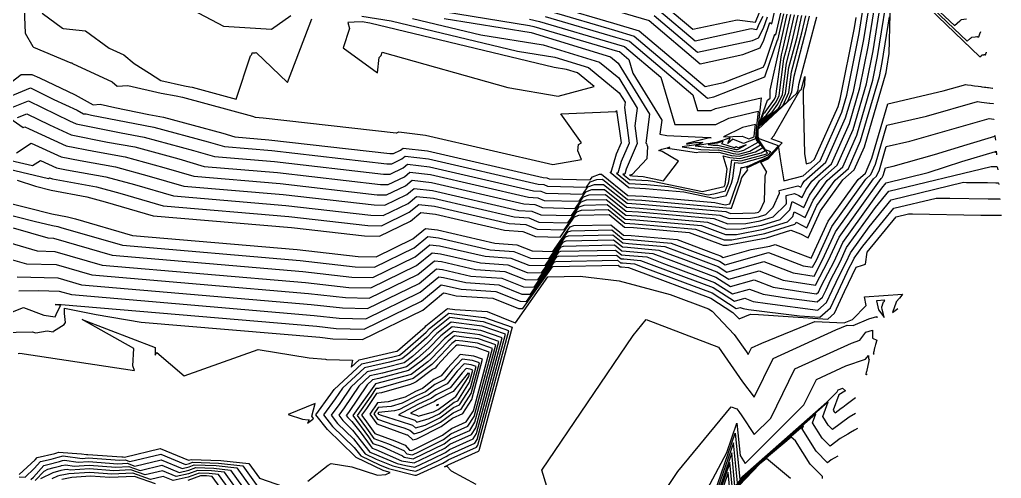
# Model space of a CAD drawing. Header units: millimetres. Extents: x 1157528 to 1158127, y 1280646 to 1281429.
# Drawn here: x 1157953 to 1158103.6, y 1280747.4 to 1280817.7 of the extents above; entities that cross this region are included whole.
import ezdxf

# ---------------------------------------------------------------- set-up
doc = ezdxf.new("R2010")
doc.units = ezdxf.units.MM
doc.layers.add('OCTUBRE', color=31, linetype='Continuous')

msp = doc.modelspace()

# ---------------------------------------------------------------- linework, layer by layer
at = {"layer": 'OCTUBRE', "flags": 128}
for points, elevation in [([(1157951.71, 1280796.12), (1157955.03, 1280795.34), (1157956.23, 1280796.15), (1157958.68, 1280795.03), (1157960.21, 1280794.72), (1157966.28, 1280793.62), (1157970.66, 1280792.43), (1157976.64, 1280790.69), (1157993.88, 1280789.22), (1158006.93, 1280787.73), (1158008.79, 1280787.68), (1158012.61, 1280789.55), (1158013.92, 1280790.63), (1158016.52, 1280790.33), (1158028.89, 1280787.48), (1158031.14, 1280787.33), (1158032.7, 1280786.7), (1158037.12, 1280786.58), (1158038.84, 1280789.02), (1158039.61, 1280789.3), (1158043.16, 1280789.37), (1158045.94, 1280787.13), (1158047.56, 1280787.04), (1158057.62, 1280786.15), (1158061.3, 1280784.78), (1158062.98, 1280784.8), (1158067.12, 1280785.58), (1158070.82, 1280786.74), (1158071.62, 1280787.54), (1158071.83, 1280788.26), (1158072.35, 1280788.01), (1158073.53, 1280787.37), (1158074.75, 1280790.03), (1158076.92, 1280793.07), (1158079.29, 1280795.15), (1158081.45, 1280800.01), (1158083.92, 1280808.45), (1158084.64, 1280812.06), (1158086.51, 1280823.79)], 463.5), ([(1157952.58, 1280797.3), (1157954.84, 1280798.81), (1157959.44, 1280796.7), (1157962.31, 1280796.14), (1157967.75, 1280795.15), (1157972.92, 1280793.74), (1157978.21, 1280792.21), (1157993.45, 1280790.91), (1158007.41, 1280789.31), (1158009.06, 1280789.26), (1158012.42, 1280790.91), (1158013.57, 1280791.86), (1158016.37, 1280791.54), (1158029.63, 1280788.48), (1158031.6, 1280788.35), (1158032.97, 1280787.8), (1158037.69, 1280787.68), (1158039.18, 1280789.78), (1158040.01, 1280790.09), (1158043.02, 1280790.15), (1158046.01, 1280787.74), (1158047.75, 1280787.64), (1158058.56, 1280786.68), (1158061.48, 1280785.59), (1158063.7, 1280785.63), (1158066.87, 1280786.22), (1158069.71, 1280787.11), (1158071.15, 1280788.55), (1158071.53, 1280789.83), (1158072.45, 1280789.38), (1158073.3, 1280788.92), (1158074.18, 1280790.84), (1158075.74, 1280793.02), (1158078.43, 1280795.39), (1158080.88, 1280800.89), (1158082.92, 1280807.87), (1158083.93, 1280812.94), (1158085.69, 1280823.96)], 463), ([(1157952.69, 1280793.13), (1157955.47, 1280792.17), (1157957.88, 1280791.56), (1157963.34, 1280790.57), (1157966.14, 1280789.8), (1157973.51, 1280787.67), (1157994.75, 1280785.86), (1158005.96, 1280784.57), (1158008.26, 1280784.51), (1158012.98, 1280786.83), (1158014.6, 1280788.16), (1158016.83, 1280787.9), (1158027.41, 1280785.46), (1158030.22, 1280785.27), (1158032.18, 1280784.49), (1158035.97, 1280784.39), (1158038.16, 1280787.48), (1158038.82, 1280787.73), (1158043.44, 1280787.83), (1158045.81, 1280785.92), (1158047.19, 1280785.84), (1158055.75, 1280785.08), (1158060.92, 1280783.15), (1158061.54, 1280783.16), (1158067.61, 1280784.3), (1158071.33, 1280785.46), (1158072.79, 1280784.91), (1158073.99, 1280784.26), (1158075.89, 1280788.42), (1158079.28, 1280793.15), (1158081.02, 1280794.68), (1158082.6, 1280798.24), (1158085.93, 1280809.61), (1158086.06, 1280810.29), (1158086.42, 1280812.51), (1158086.72, 1280824.64)], 464.5), ([(1157946.37, 1280806.21), (1157953.58, 1280801.2), (1157953.85, 1280801.31), (1157954.52, 1280800.98), (1157960.2, 1280798.38), (1157964.42, 1280797.55), (1157969.22, 1280796.68), (1157975.18, 1280795.05), (1157979.78, 1280793.72), (1157993.02, 1280792.59), (1158007.9, 1280790.88), (1158009.32, 1280790.85), (1158012.23, 1280792.27), (1158013.23, 1280793.1), (1158016.21, 1280792.75), (1158030.37, 1280789.49), (1158032.06, 1280789.38), (1158033.23, 1280788.91), (1158038.26, 1280788.78), (1158039.52, 1280790.55), (1158040.4, 1280790.87), (1158042.88, 1280790.92), (1158046.07, 1280788.35), (1158047.94, 1280788.24), (1158059.49, 1280787.22), (1158061.67, 1280786.4), (1158064.42, 1280786.45), (1158066.63, 1280786.86), (1158068.6, 1280787.48), (1158070.59, 1280789.46), (1158070.65, 1280789.59), (1158070.59, 1280790.74), (1158071.91, 1280791.06), (1158072.55, 1280790.75), (1158073.07, 1280790.47), (1158073.61, 1280791.65), (1158074.56, 1280792.98), (1158077.56, 1280795.63), (1158080.3, 1280801.78), (1158081.91, 1280807.29), (1158083.22, 1280813.82), (1158084.6, 1280822.48)], 462.5), ([(1157973.92, 1280822.25), (1157984.32, 1280816.73), (1157991.7, 1280816.27), (1157994.63, 1280818.35)], 458.5), ([(1157952.72, 1280802.72), (1157954.14, 1280803.29), (1157957.61, 1280801.59), (1157960.96, 1280800.06), (1157966.52, 1280798.96), (1157970.69, 1280798.2), (1157977.44, 1280796.36), (1157981.34, 1280795.23), (1157992.58, 1280794.27), (1158008.39, 1280792.46), (1158009.59, 1280792.43), (1158012.05, 1280793.64), (1158012.89, 1280794.33), (1158016.06, 1280793.96), (1158031.11, 1280790.5), (1158032.52, 1280790.4), (1158033.49, 1280790.01), (1158038.84, 1280789.87), (1158039.86, 1280791.31), (1158040.79, 1280791.66), (1158042.74, 1280791.7), (1158046.14, 1280788.96), (1158048.12, 1280788.84), (1158060.42, 1280787.75), (1158061.86, 1280787.22), (1158065.14, 1280787.27), (1158066.38, 1280787.5), (1158067.5, 1280787.85), (1158068.61, 1280788.96), (1158069.57, 1280791.1), (1158069.55, 1280791.54), (1158072.42, 1280792.24), (1158072.65, 1280792.13), (1158072.84, 1280792.03), (1158073.04, 1280792.45), (1158073.39, 1280792.94), (1158076.7, 1280795.86), (1158079.73, 1280802.66), (1158080.91, 1280806.71), (1158082.51, 1280814.7), (1158083.52, 1280821)], 462), ([(1158091.95, 1280821.08), (1158096.4, 1280816.83), (1158097.24, 1280817.52), (1158097.28, 1280817.56), (1158097.44, 1280817.69), (1158097.47, 1280817.72), (1158098.24, 1280817.86)], 463.5), ([(1158092.19, 1280820.32), (1158098.35, 1280814.42), (1158098.9, 1280814.88), (1158098.93, 1280814.9), (1158099.04, 1280814.99), (1158099.06, 1280815.01), (1158099.57, 1280815.11), (1158099.61, 1280815.11), (1158099.87, 1280815.13), (1158099.88, 1280815.13), (1158099.91, 1280815.12), (1158099.96, 1280815.1), (1158100.16, 1280815.08), (1158100.35, 1280815.69), (1158100.39, 1280815.71), (1158100.41, 1280815.72), (1158100.43, 1280815.77), (1158100.48, 1280815.89)], 464), ([(1157951.86, 1280804.24), (1157954.43, 1280805.27), (1157960.7, 1280802.2), (1157961.71, 1280801.74), (1157968.63, 1280800.37), (1157972.16, 1280799.73), (1157979.7, 1280797.67), (1157982.91, 1280796.74), (1157992.15, 1280795.96), (1158008.87, 1280794.04), (1158009.85, 1280794.01), (1158011.86, 1280795), (1158012.55, 1280795.56), (1158015.91, 1280795.18), (1158031.85, 1280791.5), (1158032.97, 1280791.43), (1158033.75, 1280791.11), (1158039.41, 1280790.97), (1158040.2, 1280792.08), (1158041.19, 1280792.44), (1158042.59, 1280792.47), (1158046.21, 1280789.57), (1158048.31, 1280789.45), (1158061.36, 1280788.29), (1158062.05, 1280788.03), (1158065.86, 1280788.09), (1158066.14, 1280788.14), (1158066.39, 1280788.22), (1158066.64, 1280788.47), (1158067.28, 1280789.91), (1158067.39, 1280793.52), (1158067.4, 1280793.79), (1158067.6, 1280794.32), (1158067.63, 1280794.35), (1158066.73, 1280795.85), (1158067.83, 1280796.37), (1158069.44, 1280798.12), (1158069.75, 1280796.09), (1158070.25, 1280793.03), (1158073.21, 1280793.78), (1158075.83, 1280796.1), (1158079.15, 1280803.55), (1158079.91, 1280806.13), (1158081.8, 1280815.59), (1158082.43, 1280819.52)], 461.5), ([(1157953.72, 1280819.38), (1157953.92, 1280815.63), (1157955.08, 1280813.59), (1157955.19, 1280813.51), (1157960.89, 1280811.1), (1157961.03, 1280811.09), (1157961.16, 1280810.99), (1157967.26, 1280808.17), (1157968, 1280807.53), (1157969.64, 1280807.63), (1157974.76, 1280806.47), (1157977.05, 1280806.02), (1157978.04, 1280805.84), (1157988.75, 1280802.92), (1157989.18, 1280802.79), (1157990.42, 1280802.69), (1158010.82, 1280800.35), (1158010.91, 1280800.35), (1158011.11, 1280800.45), (1158011.18, 1280800.5), (1158015.29, 1280800.03), (1158034.81, 1280795.53), (1158034.81, 1280795.53), (1158034.81, 1280795.53), (1158034.83, 1280795.53), (1158039.23, 1280796.28), (1158038.68, 1280797.6), (1158038.77, 1280798.59), (1158039.21, 1280798.84), (1158036.06, 1280803.28), (1158044.54, 1280803.64), (1158044.61, 1280803.81), (1158045.3, 1280798.86), (1158044.54, 1280797.12), (1158043.7, 1280794.31), (1158043.59, 1280794.32), (1158046.47, 1280792), (1158049.05, 1280791.85), (1158054.92, 1280791.33), (1158059.52, 1280790.35), (1158061.25, 1280790.71), (1158061.47, 1280790.76), (1158061.48, 1280790.79), (1158062.21, 1280792.68), (1158062.41, 1280793.4), (1158062.73, 1280795.83), (1158063.75, 1280795.74), (1158067.03, 1280796.63), (1158067.83, 1280797.01), (1158068.26, 1280797.48), (1158067.46, 1280797.77), (1158066.23, 1280799.6), (1158066.23, 1280800.48), (1158066.31, 1280801.07), (1158066.49, 1280801.43), (1158068.14, 1280802.71), (1158070.85, 1280805.24), (1158071.49, 1280806.66), (1158071.81, 1280809.08), (1158073.72, 1280816.32), (1158074.17, 1280818.25)], 459.5), ([(1158018.03, 1280818.99), (1158031.22, 1280816.83), (1158031.93, 1280816.69), (1158044.75, 1280812.91), (1158045.06, 1280812.82), (1158046.47, 1280811.63), (1158047.1, 1280809.53), (1158051.52, 1280802.3), (1158051.24, 1280800.18), (1158052.3, 1280799.94), (1158058.84, 1280799.63), (1158059.13, 1280799.62), (1158058.87, 1280799.59), (1158055.36, 1280798.71), (1158055.34, 1280798.64), (1158056.62, 1280798.91), (1158057.84, 1280798.88), (1158057.17, 1280798.6), (1158054.64, 1280798.21), (1158057.5, 1280797.82), (1158060.17, 1280797.71), (1158060.23, 1280797.75), (1158061.53, 1280797.45), (1158062.48, 1280797.19), (1158063.3, 1280797.11), (1158065.01, 1280797.58), (1158066.66, 1280798.53), (1158066.1, 1280799.36), (1158066.1, 1280799.63), (1158066.34, 1280801.39), (1158066.87, 1280802.48), (1158067.56, 1280803.02), (1158069.09, 1280805.13), (1158069.53, 1280806.11), (1158070.27, 1280811.7), (1158070.82, 1280813.76), (1158071.9, 1280818.45)], 457.5), ([(1158034.52, 1280818.98), (1158044.28, 1280816.11), (1158047.32, 1280815.2), (1158058.56, 1280805.71), (1158059.49, 1280805.91), (1158067.33, 1280808.94), (1158067.41, 1280809.09), (1158069.27, 1280814.62), (1158069.34, 1280814.58), (1158070.27, 1280818.63)], 456), ([(1158035.39, 1280819.75), (1158044.13, 1280817.17), (1158048.08, 1280816), (1158058.18, 1280807.46), (1158060.98, 1280808.07), (1158067.09, 1280810.43), (1158067.34, 1280810.92), (1158068.88, 1280815.5), (1158069.03, 1280815.41), (1158069.79, 1280818.71)], 455.5), ([(1158043.82, 1280819.3), (1158049.59, 1280817.59), (1158057.42, 1280810.97), (1158063.97, 1280812.39), (1158066.61, 1280813.41), (1158067.2, 1280814.58), (1158068.1, 1280817.27), (1158068.41, 1280817.08), (1158068.83, 1280818.88)], 454.5), ([(1158051.1, 1280819.17), (1158056.65, 1280814.48), (1158065.22, 1280816.34), (1158066.13, 1280816.23), (1158066.51, 1280817.16), (1158067.06, 1280818.23)], 453.5), ([(1158051.85, 1280819.97), (1158056.27, 1280816.24), (1158063.08, 1280817.71), (1158065.92, 1280817.36), (1158066.93, 1280819.85)], 453), ([(1158092.57, 1280819.41), (1158100.3, 1280812.02), (1158100.57, 1280812.24), (1158100.58, 1280812.25), (1158100.64, 1280812.3), (1158100.65, 1280812.31), (1158100.9, 1280812.35), (1158100.92, 1280812.36), (1158101.04, 1280812.36), (1158101.05, 1280812.36), (1158101.07, 1280812.36), (1158101.09, 1280812.35), (1158101.19, 1280812.34), (1158101.28, 1280812.64), (1158101.3, 1280812.65), (1158101.31, 1280812.65), (1158101.32, 1280812.68), (1158101.34, 1280812.74)], 464.5), ([(1157951.01, 1280805.76), (1157954.72, 1280807.25), (1157958.31, 1280805.5), (1157961.87, 1280803.82), (1157962.86, 1280803.26), (1157963.25, 1280803.29), (1157964.06, 1280803.1), (1157970.73, 1280801.78), (1157973.63, 1280801.26), (1157981.96, 1280798.98), (1157984.48, 1280798.26), (1157991.72, 1280797.64), (1158009.36, 1280795.62), (1158010.12, 1280795.6), (1158011.67, 1280796.36), (1158012.2, 1280796.8), (1158015.75, 1280796.39), (1158032.59, 1280792.51), (1158033.43, 1280792.45), (1158034.02, 1280792.22), (1158039.99, 1280792.06), (1158040.54, 1280792.85), (1158041.58, 1280793.23), (1158042.45, 1280793.25), (1158046.27, 1280790.17), (1158048.49, 1280790.05), (1158062.03, 1280788.84), (1158062.15, 1280788.82), (1158062.2, 1280788.83), (1158063.66, 1280792.97), (1158063.68, 1280793.03), (1158063.82, 1280793.53), (1158064.71, 1280794.7), (1158064.55, 1280794.98), (1158067.83, 1280796.53), (1158069.98, 1280798.86), (1158068.3, 1280799.47), (1158068.7, 1280799.9), (1158072.7, 1280806.84), (1158072.94, 1280807.06), (1158072.95, 1280807.08), (1158072.96, 1280807.11), (1158073.46, 1280809), (1158073.43, 1280807.68), (1158073.24, 1280806.98), (1158073.19, 1280805.75), (1158073.44, 1280797.22), (1158073.7, 1280795.64), (1158074.37, 1280795.81), (1158074.97, 1280796.34), (1158078.58, 1280804.43), (1158078.9, 1280805.55), (1158081.09, 1280816.47), (1158081.34, 1280818.04)], 461), ([(1157951.08, 1280807.65), (1157953.27, 1280809.29), (1157954.91, 1280809.29), (1157956.07, 1280808.79), (1157961.56, 1280806.21), (1157964.3, 1280804.67), (1157965.38, 1280804.74), (1157967.63, 1280804.23), (1157972.84, 1280803.2), (1157975.1, 1280802.78), (1157984.22, 1280800.3), (1157986.04, 1280799.77), (1157991.29, 1280799.32), (1158009.84, 1280797.2), (1158010.38, 1280797.18), (1158011.48, 1280797.72), (1158011.86, 1280798.03), (1158015.6, 1280797.6), (1158033.33, 1280793.52), (1158033.89, 1280793.48), (1158034.28, 1280793.32), (1158040.56, 1280793.16), (1158040.88, 1280793.61), (1158041.98, 1280794.02), (1158042.31, 1280794.02), (1158046.34, 1280790.78), (1158048.68, 1280790.65), (1158059.66, 1280789.67), (1158061.27, 1280789.33), (1158061.95, 1280789.47), (1158062.9, 1280792.16), (1158063.19, 1280792.91), (1158063.6, 1280794.39), (1158063.69, 1280795.08), (1158063.97, 1280795.05), (1158064.89, 1280795.3), (1158067.83, 1280796.69), (1158069.41, 1280798.4), (1158066.46, 1280799.47), (1158066.29, 1280799.72), (1158066.3, 1280800.89), (1158066.3, 1280800.9), (1158066.32, 1280800.93), (1158072.25, 1280806.45), (1158072.46, 1280806.94), (1158072.57, 1280807.77), (1158075.17, 1280817.6), (1158075.3, 1280818.16)], 460.5), ([(1157951.26, 1280794.84), (1157957.48, 1280793.39), (1157957.63, 1280793.48), (1157957.92, 1280793.35), (1157958.1, 1280793.31), (1157964.81, 1280792.09), (1157968.4, 1280791.11), (1157975.08, 1280789.18), (1157994.32, 1280787.54), (1158006.44, 1280786.15), (1158008.53, 1280786.1), (1158012.8, 1280788.19), (1158014.26, 1280789.39), (1158016.68, 1280789.12), (1158028.15, 1280786.47), (1158030.68, 1280786.3), (1158032.44, 1280785.59), (1158036.54, 1280785.49), (1158038.5, 1280788.25), (1158039.22, 1280788.51), (1158043.3, 1280788.6), (1158045.88, 1280786.53), (1158047.38, 1280786.44), (1158056.69, 1280785.61), (1158061.11, 1280783.96), (1158062.26, 1280783.98), (1158067.36, 1280784.94), (1158071.92, 1280786.36), (1158072.1, 1280786.53), (1158072.14, 1280786.69), (1158072.25, 1280786.63), (1158073.76, 1280785.81), (1158075.32, 1280789.23), (1158078.1, 1280793.11), (1158080.15, 1280794.92), (1158082.03, 1280799.12), (1158084.92, 1280809.03), (1158085.35, 1280811.17), (1158086.46, 1280818.15)], 464), ([(1157956.5, 1280818.73), (1157959.6, 1280816.41), (1157959.7, 1280816.34), (1157963.16, 1280816.03), (1157966.8, 1280813.36), (1157969.03, 1280812.32), (1157970.6, 1280810.99), (1157972.97, 1280809.54), (1157974.71, 1280808.41), (1157978.32, 1280807.6), (1157979.15, 1280807.43), (1157979.51, 1280807.37), (1157986.24, 1280805.53), (1157988.46, 1280812.16), (1157988.65, 1280812.4), (1157988.71, 1280812.65), (1157988.74, 1280812.63), (1157989.16, 1280812.61), (1157989.31, 1280812.71), (1157994.15, 1280808.1), (1157997.88, 1280817.86)], 459), ([(1158005.51, 1280818.25), (1158010.02, 1280817.55), (1158029.41, 1280812.89), (1158035.11, 1280811.96), (1158040.29, 1280810.38), (1158045.02, 1280806.52), (1158045.9, 1280805.09), (1158045.79, 1280804.25), (1158046.54, 1280798.81), (1158045.31, 1280795.96), (1158044.77, 1280794.17), (1158044.58, 1280794.18), (1158046.53, 1280792.61), (1158049.24, 1280792.45), (1158052.55, 1280792.16), (1158058.64, 1280790.85), (1158059.53, 1280791.04), (1158061.28, 1280791.46), (1158061.38, 1280791.68), (1158061.72, 1280792.56), (1158061.81, 1280792.9), (1158062.25, 1280796.21), (1158063.63, 1280796.08), (1158067.62, 1280797.17), (1158067.74, 1280797.24), (1158066.2, 1280799.54), (1158066.2, 1280800.26), (1158066.32, 1280801.15), (1158066.58, 1280801.69), (1158069.06, 1280803.61), (1158070.15, 1280804.63), (1158071, 1280806.53), (1158071.42, 1280809.73), (1158073, 1280815.68), (1158073.6, 1280818.3)], 459), ([(1158013.3, 1280817.92), (1158023.78, 1280815.4), (1158033.32, 1280813.85), (1158041.98, 1280811.19), (1158044.94, 1280808.79), (1158047.77, 1280804.16), (1158047.41, 1280801.43), (1158047.78, 1280798.76), (1158046.08, 1280794.81), (1158045.84, 1280794.02), (1158045.58, 1280794.04), (1158046.6, 1280793.21), (1158049.42, 1280793.05), (1158050.18, 1280792.98), (1158057.77, 1280791.36), (1158057.8, 1280791.37), (1158061.09, 1280792.15), (1158061.23, 1280792.45), (1158061.54, 1280794.82), (1158060.92, 1280796.86), (1158061.98, 1280796.57), (1158063.52, 1280796.42), (1158066.75, 1280797.3), (1158067.38, 1280797.67), (1158066.17, 1280799.48), (1158066.17, 1280800.05), (1158066.33, 1280801.23), (1158066.68, 1280801.96), (1158069.38, 1280804.05), (1158069.6, 1280804.35), (1158070.51, 1280806.39), (1158071.04, 1280810.39), (1158072.27, 1280815.04), (1158073.03, 1280818.35)], 458.5), ([(1158018.14, 1280817.91), (1158031.52, 1280815.73), (1158043.68, 1280812.01), (1158044.86, 1280811.05), (1158049.65, 1280803.23), (1158049.06, 1280798.77), (1158049.17, 1280798.74), (1158049.26, 1280798.51), (1158049.36, 1280798.28), (1158049.22, 1280796.38), (1158047, 1280793.96), (1158046.67, 1280793.89), (1158046.57, 1280793.9), (1158046.66, 1280793.82), (1158047.03, 1280793.8), (1158048.66, 1280793.68), (1158051.81, 1280793.02), (1158054.07, 1280796.01), (1158051.58, 1280797.49), (1158051.1, 1280797.64), (1158051.53, 1280797.88), (1158052.77, 1280798.17), (1158052.44, 1280798.09), (1158052.43, 1280798.04), (1158053.85, 1280797.84), (1158056.87, 1280797.34), (1158057.3, 1280797.45), (1158060.19, 1280797.34), (1158060.27, 1280797.39), (1158060.86, 1280797.25), (1158062.23, 1280796.88), (1158063.41, 1280796.77), (1158065.88, 1280797.44), (1158067.02, 1280798.1), (1158066.14, 1280799.42), (1158066.14, 1280799.84), (1158066.33, 1280801.31), (1158066.78, 1280802.22), (1158068.47, 1280803.53), (1158069.35, 1280804.74), (1158070.02, 1280806.25), (1158070.66, 1280811.04), (1158071.55, 1280814.4), (1158072.46, 1280818.4)], 458), ([(1158031.23, 1280817.78), (1158032.8, 1280817.45), (1158044.6, 1280813.98), (1158045.82, 1280813.61), (1158051.37, 1280808.92), (1158053.54, 1280801.66), (1158059.84, 1280801.64), (1158061.84, 1280802.64), (1158066.33, 1280803.68), (1158066.01, 1280800.93), (1158065.9, 1280799.47), (1158064.07, 1280798.76), (1158062.44, 1280799.4), (1158061.68, 1280798.73), (1158061.65, 1280798.73), (1158061.76, 1280799.01), (1158062.01, 1280799.59), (1158059.91, 1280798.9), (1158056.63, 1280798.4), (1158058.45, 1280798.15), (1158060.15, 1280798.08), (1158060.19, 1280798.11), (1158062.2, 1280797.64), (1158062.73, 1280797.5), (1158063.19, 1280797.46), (1158064.14, 1280797.72), (1158066.3, 1280798.96), (1158066.07, 1280799.3), (1158066.07, 1280799.41), (1158066.35, 1280801.47), (1158066.82, 1280802.45), (1158067.14, 1280803.31), (1158067.39, 1280803.52), (1158068.84, 1280805.52), (1158069.04, 1280805.97), (1158069.89, 1280812.35), (1158070.09, 1280813.12), (1158071.33, 1280818.5)], 457), ([(1158033.66, 1280818.22), (1158044.44, 1280815.04), (1158046.57, 1280814.41), (1158056.27, 1280806.21), (1158057, 1280803.77), (1158059.12, 1280803.77), (1158059.79, 1280804.1), (1158066.77, 1280805.72), (1158066.29, 1280801.44), (1158066.21, 1280800.45), (1158066.36, 1280801.56), (1158066.46, 1280801.77), (1158067.75, 1280805.36), (1158068.14, 1280805.68), (1158068.16, 1280806.9), (1158069.62, 1280813.57), (1158070.4, 1280816.99), (1158070.76, 1280818.55)], 456.5), ([(1158050.34, 1280818.38), (1158057.03, 1280812.73), (1158065.46, 1280814.55), (1158066.36, 1280814.91), (1158067.13, 1280816.41), (1158067.72, 1280818.15)], 454), ([(1157950.12, 1280789.96), (1157958.01, 1280787.95), (1157960.4, 1280787.51), (1157961.62, 1280787.18), (1157970.38, 1280784.64), (1157995.62, 1280782.49), (1158004.99, 1280781.42), (1158007.73, 1280781.35), (1158013.36, 1280784.1), (1158015.29, 1280785.69), (1158017.14, 1280785.48), (1158025.93, 1280783.45), (1158029.31, 1280783.22), (1158031.65, 1280782.28), (1158034.82, 1280782.2), (1158037.47, 1280785.95), (1158038.03, 1280786.15), (1158043.73, 1280786.28), (1158045.68, 1280784.7), (1158046.82, 1280784.64), (1158053.89, 1280784.01), (1158059.42, 1280781.94), (1158060.55, 1280781.52), (1158060.95, 1280781.27), (1158065.26, 1280782.49), (1158068.1, 1280783.02), (1158068.9, 1280783.27), (1158074.35, 1280781.21), (1158074.45, 1280781.16), (1158077.03, 1280786.81), (1158081.64, 1280793.23), (1158082.75, 1280794.21), (1158083.75, 1280796.47), (1158086.2, 1280804.84), (1158094.7, 1280806.8), (1158098.15, 1280807.78), (1158098.42, 1280807.74), (1158098.96, 1280807.67), (1158099.21, 1280807.63), (1158099.47, 1280807.6), (1158100.03, 1280807.52), (1158100.46, 1280807.46), (1158100.63, 1280807.44), (1158101.04, 1280807.38), (1158101.23, 1280807.36), (1158101.47, 1280807.33), (1158101.64, 1280807.3), (1158102.27, 1280807.23), (1158102.28, 1280807.21)], 465.5), ([(1157950.45, 1280788.05), (1157955.29, 1280786.85), (1157958.08, 1280786.14), (1157958.93, 1280785.99), (1157959.36, 1280785.87), (1157968.81, 1280783.13), (1157996.05, 1280780.81), (1158004.5, 1280779.84), (1158007.46, 1280779.76), (1158013.55, 1280782.74), (1158015.63, 1280784.46), (1158017.29, 1280784.27), (1158025.19, 1280782.45), (1158028.85, 1280782.2), (1158031.39, 1280781.18), (1158034.25, 1280781.11), (1158037.13, 1280785.18), (1158037.64, 1280785.37), (1158043.87, 1280785.5), (1158045.62, 1280784.09), (1158046.63, 1280784.04), (1158052.95, 1280783.47), (1158057.9, 1280781.63), (1158060.36, 1280780.71), (1158061.24, 1280780.15), (1158067.91, 1280782.04), (1158073.22, 1280779.99), (1158074.67, 1280779.76), (1158075.24, 1280780.84), (1158077.6, 1280786), (1158082.82, 1280793.28), (1158083.61, 1280793.97), (1158084.33, 1280795.58), (1158086.07, 1280801.55), (1158092.14, 1280802.95), (1158099.95, 1280805.17), (1158100.56, 1280805.09), (1158101.78, 1280804.92), (1158101.83, 1280804.92), (1158102.37, 1280804.85), (1158102.37, 1280804.84), (1158102.38, 1280804.81)], 466), ([(1157952.06, 1280785.83), (1157957.38, 1280784.25), (1157958.22, 1280784.23), (1157967.24, 1280781.62), (1157996.48, 1280779.12), (1158004.01, 1280778.26), (1158007.2, 1280778.18), (1158013.73, 1280781.38), (1158015.97, 1280783.22), (1158017.45, 1280783.05), (1158024.45, 1280781.44), (1158028.39, 1280781.17), (1158031.12, 1280780.07), (1158033.67, 1280780.01), (1158036.79, 1280784.42), (1158037.25, 1280784.58), (1158044.01, 1280784.73), (1158045.55, 1280783.49), (1158046.45, 1280783.43), (1158052.02, 1280782.94), (1158056.38, 1280781.31), (1158060.18, 1280779.9), (1158061.52, 1280779.03), (1158067.18, 1280780.64), (1158071.68, 1280778.89), (1158074.9, 1280778.39), (1158076.15, 1280780.79), (1158078.17, 1280785.19), (1158084, 1280793.32), (1158084.47, 1280793.73), (1158084.9, 1280794.7), (1158085.95, 1280798.27), (1158089.57, 1280799.11), (1158101.75, 1280802.56), (1158102.46, 1280802.46), (1158102.47, 1280802.45), (1158102.47, 1280802.46), (1158102.48, 1280802.42)], 466.5), ([(1157951.39, 1280783.56), (1157955.75, 1280782.27), (1157958.45, 1280782.2), (1157965.68, 1280780.11), (1157996.91, 1280777.44), (1158003.53, 1280776.68), (1158006.93, 1280776.6), (1158013.92, 1280780.02), (1158016.31, 1280781.99), (1158017.6, 1280781.84), (1158023.71, 1280780.43), (1158027.93, 1280780.15), (1158030.86, 1280778.97), (1158033.1, 1280778.91), (1158036.45, 1280783.65), (1158036.85, 1280783.8), (1158044.15, 1280783.95), (1158045.49, 1280782.88), (1158046.26, 1280782.83), (1158051.08, 1280782.4), (1158054.86, 1280781), (1158059.99, 1280779.08), (1158061.81, 1280777.92), (1158066.45, 1280779.23), (1158070.15, 1280777.8), (1158075.13, 1280777.02), (1158077.07, 1280780.73), (1158078.74, 1280784.39), (1158085.18, 1280793.36), (1158085.34, 1280793.5), (1158085.48, 1280793.81), (1158085.82, 1280794.98), (1158087.01, 1280795.26), (1158093.38, 1280797.06), (1158098.39, 1280798.59), (1158102.59, 1280799.88), (1158102.59, 1280799.93), (1158102.59, 1280799.94), (1158102.61, 1280799.87), (1158102.72, 1280799.23)], 467), ([(1157951.97, 1280780.92), (1157954.11, 1280780.29), (1157958.67, 1280780.17), (1157964.11, 1280778.59), (1157997.35, 1280775.76), (1158003.04, 1280775.11), (1158006.67, 1280775.01), (1158014.11, 1280778.66), (1158016.66, 1280780.76), (1158017.76, 1280780.63), (1158022.97, 1280779.43), (1158027.47, 1280779.12), (1158030.6, 1280777.87), (1158032.52, 1280777.82), (1158036.11, 1280782.88), (1158036.46, 1280783.01), (1158044.29, 1280783.18), (1158045.42, 1280782.27), (1158046.08, 1280782.23), (1158050.15, 1280781.87), (1158053.34, 1280780.68), (1158059.8, 1280778.27), (1158062.09, 1280776.8), (1158065.72, 1280777.83), (1158068.62, 1280776.71), (1158073.54, 1280775.94), (1158075.28, 1280775.71), (1158075.58, 1280775.97), (1158075.77, 1280776.39), (1158076.04, 1280776.97), (1158077.98, 1280780.67), (1158079.31, 1280783.58), (1158085.26, 1280791.87), (1158085.96, 1280792.71), (1158092.4, 1280794.27), (1158095.06, 1280795.15), (1158097.57, 1280795.99), (1158102.71, 1280797.49), (1158102.72, 1280797.41), (1158102.74, 1280797.34), (1158102.74, 1280797.34), (1158102.73, 1280797.36), (1158102.73, 1280797.36), (1158102.74, 1280797.54), (1158102.75, 1280797.52), (1158102.77, 1280797.48), (1158102.77, 1280797.53), (1158102.79, 1280797.57), (1158102.87, 1280797.09), (1158102.88, 1280797.02)], 467.5), ([(1157952.66, 1280778.3), (1157958.89, 1280778.14), (1157962.54, 1280777.08), (1157997.78, 1280774.08), (1158002.56, 1280773.53), (1158006.4, 1280773.43), (1158014.3, 1280777.29), (1158017, 1280779.52), (1158017.91, 1280779.42), (1158022.23, 1280778.42), (1158027.02, 1280778.1), (1158030.34, 1280776.76), (1158031.95, 1280776.72), (1158035.77, 1280782.12), (1158036.06, 1280782.22), (1158044.44, 1280782.4), (1158045.36, 1280781.66), (1158045.89, 1280781.63), (1158049.22, 1280781.34), (1158051.82, 1280780.36), (1158059.61, 1280777.45), (1158062.38, 1280775.69), (1158065, 1280776.43), (1158067.08, 1280775.62), (1158070.64, 1280775.06), (1158075.38, 1280774.45), (1158076.18, 1280775.16), (1158076.72, 1280776.3), (1158077.46, 1280777.87), (1158078.89, 1280780.62), (1158079.88, 1280782.77), (1158084.29, 1280788.92), (1158086.34, 1280791.41), (1158102.05, 1280795.21), (1158102.7, 1280795.2), (1158102.91, 1280795.2), (1158102.95, 1280795.11), (1158102.95, 1280795.13), (1158102.96, 1280795.16), (1158102.97, 1280795.15), (1158102.99, 1280795.14), (1158103.06, 1280794.72)], 468), ([(1157952.94, 1280776.13), (1157955.93, 1280776.19), (1157959.11, 1280776.11), (1157960.98, 1280775.57), (1157998.21, 1280772.39), (1158002.07, 1280771.95), (1158006.14, 1280771.85), (1158014.48, 1280775.93), (1158017.34, 1280778.29), (1158018.06, 1280778.2), (1158021.49, 1280777.41), (1158026.56, 1280777.07), (1158030.07, 1280775.66), (1158031.38, 1280775.63), (1158035.43, 1280781.35), (1158035.67, 1280781.44), (1158044.58, 1280781.63), (1158045.29, 1280781.05), (1158045.71, 1280781.03), (1158048.28, 1280780.8), (1158050.3, 1280780.05), (1158059.43, 1280776.64), (1158062.66, 1280774.57), (1158064.27, 1280775.03), (1158065.55, 1280774.53), (1158067.73, 1280774.19), (1158075.48, 1280773.18), (1158076.79, 1280774.34), (1158077.67, 1280776.22), (1158078.87, 1280778.77), (1158079.81, 1280780.56), (1158080.45, 1280781.97), (1158083.32, 1280785.97), (1158086.73, 1280790.11), (1158097.82, 1280792.79), (1158098.28, 1280792.78), (1158101.5, 1280792.74), (1158102.76, 1280792.71), (1158103.14, 1280792.71), (1158103.19, 1280792.68), (1158103.23, 1280792.44)], 468.5), ([(1157945.84, 1280770.52), (1157953.63, 1280773.58), (1157956.76, 1280772.44), (1157958.51, 1280772.14), (1157958.65, 1280772.5), (1157959.29, 1280773.92), (1157958.49, 1280774.07), (1157959.21, 1280774.08), (1157959.34, 1280774.08), (1157959.41, 1280774.06), (1157998.65, 1280770.71), (1158001.59, 1280770.37), (1158005.87, 1280770.26), (1158014.67, 1280774.57), (1158017.68, 1280777.05), (1158018.22, 1280776.99), (1158020.75, 1280776.41), (1158026.1, 1280776.04), (1158029.81, 1280774.56), (1158030.8, 1280774.53), (1158035.09, 1280780.58), (1158035.28, 1280780.65), (1158044.72, 1280780.85), (1158045.22, 1280780.45), (1158045.52, 1280780.43), (1158047.35, 1280780.27), (1158048.78, 1280779.73), (1158059.24, 1280775.83), (1158062.95, 1280773.46), (1158063.54, 1280773.62), (1158064.01, 1280773.44), (1158064.82, 1280773.31), (1158072.63, 1280772.3), (1158075.78, 1280772.09), (1158077.4, 1280773.52), (1158078.62, 1280776.13), (1158080.28, 1280779.68), (1158080.72, 1280780.51), (1158081.02, 1280781.16), (1158082.35, 1280783.02), (1158087.11, 1280788.8), (1158093.59, 1280790.37), (1158093.85, 1280790.37), (1158095.73, 1280790.34), (1158101.61, 1280790.23), (1158103.38, 1280790.23), (1158103.39, 1280790.22), (1158103.4, 1280790.16)], 469), ([(1157950.05, 1280769.78), (1157954.95, 1280769.85), (1157955.52, 1280769.7), (1157957.28, 1280770.04), (1157958.19, 1280769.88), (1157958.22, 1280769.97), (1157959.86, 1280770.98), (1157960.06, 1280771.28), (1157959.94, 1280772.67), (1157959.92, 1280773.51), (1157964.79, 1280772.51), (1157971.69, 1280771.36), (1157999.08, 1280769.03), (1158001.1, 1280768.79), (1158005.61, 1280768.68), (1158014.86, 1280773.21), (1158018.03, 1280775.82), (1158018.37, 1280775.78), (1158020.01, 1280775.4), (1158025.64, 1280775.02), (1158029.55, 1280773.45), (1158030.23, 1280773.43), (1158034.75, 1280779.82), (1158034.88, 1280779.87), (1158044.86, 1280780.08), (1158045.16, 1280779.84), (1158045.33, 1280779.83), (1158046.42, 1280779.73), (1158047.26, 1280779.42), (1158059.05, 1280775.01), (1158062.45, 1280772.84), (1158063.39, 1280771.85), (1158065.16, 1280772.57), (1158066.35, 1280772.51), (1158077.01, 1280771.82), (1158078.01, 1280772.71), (1158079.57, 1280776.04), (1158081.32, 1280779.78), (1158082.3, 1280780.08), (1158082.78, 1280780.26), (1158083.03, 1280782.07), (1158087.5, 1280787.5), (1158089.36, 1280787.95), (1158089.43, 1280787.95), (1158089.97, 1280787.94), (1158100.45, 1280787.74), (1158101.68, 1280787.74), (1158102, 1280787.74), (1158103.44, 1280787.74), (1158103.61, 1280787.74)], 469.5), ([(1157952.84, 1280766.53), (1157953.08, 1280766.61), (1157970.66, 1280763.94), (1157970.43, 1280764.64), (1157970.56, 1280767.31), (1157962.62, 1280771.78), (1157973.84, 1280767.44), (1157973.84, 1280766.31), (1157974.11, 1280766.68), (1157978.3, 1280763.1), (1157989.61, 1280767.17), (1157997.45, 1280765.87), (1157999.94, 1280765.66), (1158000.13, 1280765.64), (1158004.11, 1280765.54), (1158003.89, 1280764.43), (1158005.11, 1280765.56), (1158010.83, 1280766.88), (1158010.95, 1280766.91), (1158011, 1280766.95), (1158015.22, 1280770.64), (1158015.35, 1280770.78), (1158018.68, 1280773.44), (1158019.77, 1280773.3), (1158024.73, 1280772.97), (1158029.02, 1280771.24), (1158029.08, 1280771.24), (1158034.07, 1280778.28), (1158034.09, 1280778.29), (1158039.03, 1280778.4), (1158044.97, 1280777.69), (1158052.83, 1280775.57), (1158058.68, 1280773.39), (1158059.26, 1280773.02), (1158062.65, 1280769.46), (1158064.5, 1280766.8), (1158064.79, 1280766.41), (1158065.28, 1280767.4), (1158066.88, 1280768.13), (1158075.02, 1280771.44), (1158079.52, 1280771.23), (1158080.77, 1280771.75), (1158082.9, 1280773.91), (1158082.62, 1280775.21), (1158088.44, 1280775.62), (1158088.18, 1280775.27), (1158088, 1280775.05), (1158087.5, 1280774.44), (1158087.5, 1280774.43), (1158086.9, 1280772.85), (1158087.73, 1280773.44)], 470.5), ([(1157997.27, 1280746.98), (1158000.36, 1280749.44), (1158000.84, 1280749.68), (1158003.98, 1280749.18), (1158007.92, 1280747.91), (1158009.21, 1280748), (1158009.87, 1280748.32), (1158008.95, 1280748.56), (1158008.81, 1280748.61), (1158004.65, 1280750.59), (1158004.48, 1280750.8), (1158000.24, 1280754.91), (1157998.49, 1280757.16), (1158000.79, 1280760.3), (1158001.29, 1280761.05), (1158005.53, 1280764.95), (1158010.29, 1280766.05), (1158011.3, 1280766.31), (1158011.77, 1280766.67), (1158015.37, 1280769.82), (1158015.92, 1280770.39), (1158018.86, 1280772.74), (1158024.24, 1280772.07), (1158024.35, 1280772.06), (1158028.57, 1280770.59), (1158023.45, 1280751.63), (1158023.38, 1280751.51), (1158018.71, 1280749.42), (1158018.7, 1280749.41), (1158018.66, 1280749.39), (1158018.2, 1280749.18), (1158018.58, 1280749.29), (1158019.22, 1280748.58), (1158022.99, 1280746.51)], 471), ([(1158035.99, 1280739.32), (1158033.11, 1280748.68), (1158047.12, 1280769.31), (1158049.13, 1280771.77), (1158060.25, 1280767.5), (1158063.92, 1280762.22), (1158065.7, 1280759.85), (1158068.6, 1280765.79), (1158078.24, 1280770.18), (1158079.95, 1280770.88), (1158080.89, 1280770.84), (1158083.3, 1280771.84), (1158084.51, 1280772.2), (1158084.51, 1280772.09), (1158084.51, 1280772.02)], 471), ([(1158051.02, 1280744.03), (1158054.01, 1280748.45), (1158062.17, 1280758.39), (1158063.05, 1280758.05), (1158063.34, 1280757.63), (1158063.82, 1280756.99), (1158065.72, 1280754.13), (1158068.25, 1280756.65), (1158071.92, 1280764.18), (1158080.62, 1280768.15), (1158081.91, 1280768.59), (1158082.83, 1280769.81), (1158083.85, 1280770.11), (1158083.85, 1280770.08), (1158083.86, 1280770.01), (1158083.86, 1280768.87), (1158084.05, 1280768.8), (1158084.32, 1280768.69), (1158084.52, 1280768.6), (1158084.29, 1280767.94), (1158084.2, 1280767.52), (1158084.18, 1280767.42), (1158084.05, 1280766.83), (1158084.02, 1280766.71), (1158084, 1280766.6), (1158083.96, 1280766.49), (1158083.96, 1280766.48), (1158083.96, 1280766.48), (1158083.99, 1280766.48), (1158084, 1280766.48), (1158084, 1280766.48), (1158084.02, 1280766.48), (1158084.02, 1280766.48), (1158084.02, 1280766.48), (1158084.04, 1280766.48), (1158084.04, 1280766.48), (1158084.04, 1280766.48), (1158084.13, 1280766.53)], 471.5), ([(1158055.94, 1280740.9), (1158061.5, 1280751.39), (1158063.05, 1280755.86), (1158063.54, 1280750.9), (1158064.34, 1280749.69), (1158073.34, 1280758.66), (1158075.24, 1280762.57), (1158079.75, 1280764.63), (1158082.8, 1280765.67), (1158083.22, 1280766.22), (1158083.22, 1280765.73), (1158083.26, 1280765.71), (1158083.32, 1280765.69), (1158083.36, 1280765.67), (1158083.31, 1280765.53), (1158083.29, 1280765.44), (1158083.29, 1280765.42), (1158082.91, 1280763.72), (1158082.9, 1280763.67), (1158082.83, 1280763.35), (1158082.82, 1280763.32), (1158082.82, 1280763.31), (1158082.81, 1280763.29), (1158082.83, 1280763.29), (1158082.83, 1280763.29), (1158082.83, 1280763.29), (1158082.84, 1280763.29), (1158082.84, 1280763.29), (1158082.84, 1280763.29), (1158082.85, 1280763.29), (1158082.85, 1280763.29), (1158082.85, 1280763.29), (1158082.89, 1280763.31), (1158082.91, 1280763.32), (1158082.95, 1280763.35), (1158083.04, 1280763.4), (1158083.05, 1280763.4)], 472), ([(1158059.55, 1280744.99), (1158062.78, 1280754.35), (1158063.48, 1280747.26), (1158063.89, 1280747.69), (1158064.75, 1280748.41), (1158076.82, 1280759.08), (1158078.42, 1280760.67), (1158078.56, 1280760.96), (1158078.89, 1280761.1), (1158079.23, 1280761.22), (1158079.69, 1280760.8), (1158079.6, 1280760.75), (1158078.68, 1280760.22), (1158077.8, 1280757.86), (1158077.97, 1280757.58), (1158078.12, 1280757.43), (1158079.05, 1280758.14), (1158079.28, 1280758.32), (1158079.83, 1280758.73), (1158081.26, 1280759.81)], 472.5), ([(1158081.25, 1280757.37), (1158080.26, 1280756.8), (1158077.73, 1280754.89), (1158077.05, 1280755.57), (1158076.22, 1280756.9), (1158077.06, 1280759.13), (1158066.84, 1280750.1), (1158064.33, 1280748), (1158063.12, 1280746.73), (1158062.52, 1280752.83), (1158057.59, 1280738.59)], 473), ([(1158081.56, 1280755.05), (1158081.1, 1280754.78), (1158081.1, 1280754.78), (1158081.09, 1280754.78), (1158080.49, 1280754.44), (1158080.04, 1280754.18), (1158078.89, 1280753.52), (1158077.34, 1280752.35), (1158076.13, 1280753.57), (1158074.65, 1280755.93), (1158075.16, 1280757.29), (1158068.94, 1280751.8), (1158064.77, 1280748.32), (1158062.76, 1280746.2), (1158062.25, 1280751.32), (1158056.38, 1280734.35)], 473.5), ([(1158078.52, 1280750.81), (1158077.95, 1280750.48), (1158077.53, 1280750.24), (1158076.95, 1280749.8), (1158075.21, 1280751.56), (1158073.07, 1280754.97), (1158073.25, 1280755.46), (1158071.04, 1280753.5), (1158065.21, 1280748.63), (1158062.4, 1280745.68), (1158061.99, 1280749.81), (1158057.25, 1280736.1)], 474), ([(1158076.18, 1280747.37), (1158076.16, 1280747.67), (1158074.29, 1280749.56), (1158072.03, 1280753.15), (1158071.35, 1280753.71), (1158065.64, 1280748.94), (1158062.03, 1280745.15), (1158061.72, 1280748.3), (1158058.11, 1280737.85)], 474.5), ([(1157952.96, 1280747.63), (1157953.88, 1280747.6), (1157955.29, 1280748.92), (1157956.25, 1280749.98), (1157957.9, 1280750.37), (1157958.96, 1280750.66), (1157959.73, 1280750.88), (1157959.74, 1280750.88), (1157962.66, 1280750.47), (1157963.56, 1280750.53), (1157968.42, 1280750.18), (1157969.24, 1280750.22), (1157969.93, 1280749.97), (1157974.68, 1280751.11), (1157978.46, 1280749.55), (1157979.1, 1280749.7), (1157979.58, 1280749.87), (1157983.54, 1280749.74), (1157987.28, 1280749.33), (1157992.91, 1280741.48)], 471.5), ([(1157952.98, 1280747.99), (1157955.42, 1280750.26), (1157955.72, 1280750.6), (1157958.43, 1280751.23), (1157958.77, 1280751.32), (1157959.03, 1280751.4), (1157962.54, 1280751.17), (1157963.28, 1280751.07), (1157963.5, 1280751.08), (1157968.73, 1280750.71), (1157968.95, 1280750.72), (1157969.14, 1280750.65), (1157974.59, 1280751.96), (1157978.92, 1280750.17), (1157979.16, 1280750.22), (1157979.33, 1280750.29), (1157983.9, 1280750.13), (1157988.21, 1280749.66), (1157989.82, 1280747.41), (1157993.49, 1280746.15)], 471), ([(1157954.77, 1280747.21), (1157955.16, 1280747.58), (1157956.78, 1280749.37), (1157957.37, 1280749.51), (1157959.16, 1280750), (1157959.6, 1280750.12), (1157959.94, 1280750.17), (1157962.04, 1280749.87), (1157963.63, 1280749.97), (1157968.1, 1280749.64), (1157969.53, 1280749.72), (1157970.72, 1280749.29), (1157974.77, 1280750.26), (1157977.99, 1280748.93), (1157979.05, 1280749.17), (1157979.82, 1280749.46), (1157983.17, 1280749.35), (1157986.34, 1280749), (1157993.07, 1280739.62)], 472), ([(1158071.29, 1280747.39), (1158067.58, 1280750.45), (1158066.52, 1280749.56), (1158061.31, 1280744.09)], 475.5), ([(1157955.45, 1280747.06), (1157956.82, 1280748.51), (1157957.39, 1280748.79), (1157958.36, 1280749.06), (1157959.35, 1280749.33), (1157959.47, 1280749.37), (1157960.13, 1280749.46), (1157961.42, 1280749.28), (1157963.69, 1280749.41), (1157967.79, 1280749.11), (1157969.81, 1280749.21), (1157971.52, 1280748.61), (1157974.86, 1280749.41), (1157977.52, 1280748.31), (1157978.99, 1280748.65), (1157980.07, 1280749.05), (1157982.81, 1280748.96), (1157985.41, 1280748.67), (1157990.92, 1280740.99)], 472.5), ([(1157988.76, 1280742.36), (1157984.47, 1280748.34), (1157982.45, 1280748.56), (1157980.31, 1280748.63), (1157978.94, 1280748.12), (1157977.06, 1280747.69), (1157974.95, 1280748.56), (1157972.31, 1280747.92), (1157970.1, 1280748.71), (1157967.48, 1280748.58), (1157963.76, 1280748.85), (1157960.8, 1280748.68), (1157960.32, 1280748.74), (1157959.94, 1280748.69), (1157959.35, 1280748.61), (1157958.12, 1280748.27), (1157956.27, 1280747.34)], 473), ([(1157986.61, 1280743.73), (1157983.53, 1280748.01), (1157982.09, 1280748.17), (1157980.56, 1280748.22), (1157978.89, 1280747.6), (1157976.59, 1280747.07), (1157975.04, 1280747.71), (1157973.1, 1280747.24), (1157970.39, 1280748.21), (1157967.17, 1280748.05), (1157963.82, 1280748.29), (1157960.6, 1280748.1), (1157959.85, 1280747.94), (1157959.23, 1280747.85), (1157958.84, 1280747.75), (1157958.01, 1280747.33)], 473.5), ([(1157973.89, 1280746.56), (1157970.68, 1280747.71), (1157966.86, 1280747.51), (1157963.89, 1280747.73), (1157961.03, 1280747.56), (1157959.51, 1280747.24)], 474), ([(1157984.45, 1280745.1), (1157982.6, 1280747.68), (1157981.72, 1280747.78), (1157980.8, 1280747.81), (1157978.83, 1280747.07)], 474)]:
    msp.add_lwpolyline(points, dxfattribs=dict(at, elevation=elevation))
for points, elevation in [([(1158035.05, 1280810.38), (1158006.74, 1280817.18), (1158005.56, 1280817.37), (1158004.36, 1280817.35), (1158003.38, 1280817.29), (1158003.65, 1280816.35), (1158002.65, 1280813.4), (1158007.93, 1280809.59), (1158008.2, 1280811.91), (1158008.49, 1280812.21), (1158008.65, 1280812.75), (1158027.94, 1280807.3), (1158035.63, 1280805.98), (1158041.17, 1280807.46), (1158038.59, 1280809.56), (1158036.9, 1280810.08), (1158035.05, 1280810.38)], 459.5), ([(1158063.89, 1280801.18), (1158061.01, 1280799.74), (1158063.84, 1280799.87), (1158064.88, 1280799.46), (1158065.69, 1280799.78), (1158065.74, 1280800.42), (1158065.88, 1280801.64), (1158063.89, 1280801.18)], 457.5), ([(1158059.41, 1280798.49), (1158060.13, 1280798.46), (1158060.15, 1280798.47), (1158062.87, 1280797.84), (1158062.98, 1280797.81), (1158063.07, 1280797.8), (1158063.27, 1280797.85), (1158064.45, 1280798.53), (1158063.25, 1280798.07), (1158062.92, 1280798.2), (1158062.76, 1280798.06), (1158062.69, 1280798.06), (1158060.75, 1280798.7), (1158060.93, 1280799.1), (1158060.03, 1280798.81), (1158058.63, 1280798.59), (1158059.41, 1280798.49)], 456.5), ([(1158085.56, 1280774.44), (1158085.67, 1280774.57), (1158085.71, 1280774.62), (1158085.76, 1280774.7), (1158084.48, 1280774.61), (1158084.76, 1280773.26), (1158085.26, 1280772.58), (1158085.63, 1280772.08), (1158085.52, 1280772.54), (1158085.34, 1280773.29), (1158085.28, 1280773.58), (1158085.26, 1280773.65), (1158085.26, 1280773.67), (1158085.28, 1280773.71), (1158085.29, 1280773.73), (1158085.3, 1280773.76), (1158085.31, 1280773.79), (1158085.37, 1280773.96), (1158085.39, 1280773.99), (1158085.55, 1280774.44), (1158085.56, 1280774.44)], 471), ([(1158011.65, 1280765.71), (1158009.76, 1280765.22), (1158005.94, 1280764.33), (1158002.56, 1280761.22), (1158001.46, 1280759.6), (1157999.66, 1280757.13), (1158001.03, 1280755.36), (1158004.36, 1280752.14), (1158005.36, 1280750.87), (1158008.26, 1280749.49), (1158009.61, 1280748.94), (1158013.64, 1280747.91), (1158013.93, 1280747.87), (1158017.93, 1280749.74), (1158018.59, 1280750.07), (1158018.79, 1280750.22), (1158023.11, 1280752.16), (1158023.34, 1280752.51), (1158028.06, 1280770.04), (1158024.17, 1280771.4), (1158023.7, 1280771.46), (1158019.04, 1280772.04), (1158016.48, 1280770), (1158015.52, 1280768.99), (1158012.54, 1280766.38), (1158011.65, 1280765.71)], 471.5), ([(1158012.01, 1280765.11), (1158009.22, 1280764.38), (1158006.36, 1280763.72), (1158003.82, 1280761.38), (1158002.13, 1280758.89), (1158000.82, 1280757.1), (1158001.82, 1280755.81), (1158004.24, 1280753.47), (1158006.06, 1280751.15), (1158007.72, 1280750.36), (1158010.28, 1280749.32), (1158012.95, 1280748.64), (1158013.8, 1280748.5), (1158017.19, 1280750.09), (1158018.48, 1280750.73), (1158018.87, 1280751.03), (1158022.85, 1280752.81), (1158023.22, 1280753.38), (1158027.56, 1280769.49), (1158023.99, 1280770.74), (1158023.16, 1280770.85), (1158019.21, 1280771.34), (1158017.05, 1280769.62), (1158015.67, 1280768.16), (1158013.31, 1280766.1), (1158012.01, 1280765.11)], 472), ([(1158012.36, 1280764.52), (1158008.68, 1280763.55), (1158006.77, 1280763.11), (1158005.08, 1280761.55), (1158002.81, 1280758.19), (1158001.99, 1280757.07), (1158002.61, 1280756.27), (1158004.12, 1280754.81), (1158006.77, 1280751.43), (1158007.17, 1280751.24), (1158010.94, 1280749.7), (1158012.26, 1280749.36), (1158013.67, 1280749.13), (1158016.46, 1280750.44), (1158018.37, 1280751.39), (1158018.95, 1280751.83), (1158022.59, 1280753.46), (1158023.1, 1280754.26), (1158027.06, 1280768.94), (1158023.8, 1280770.08), (1158022.62, 1280770.24), (1158019.39, 1280770.64), (1158017.62, 1280769.23), (1158015.82, 1280767.34), (1158014.08, 1280765.81), (1158012.36, 1280764.52)], 472.5), ([(1158012.71, 1280763.92), (1158008.14, 1280762.72), (1158007.19, 1280762.5), (1158006.34, 1280761.72), (1158003.48, 1280757.48), (1158003.15, 1280757.04), (1158003.4, 1280756.72), (1158004, 1280756.14), (1158005.43, 1280754.32), (1158006.81, 1280752.43), (1158007.09, 1280752.03), (1158007.66, 1280751.82), (1158011.59, 1280750.09), (1158011.59, 1280750.08), (1158013.54, 1280749.77), (1158015.72, 1280750.79), (1158018.26, 1280752.05), (1158019.03, 1280752.64), (1158022.33, 1280754.11), (1158022.99, 1280755.13), (1158026.56, 1280768.4), (1158023.62, 1280769.42), (1158022.09, 1280769.63), (1158019.57, 1280769.94), (1158018.19, 1280768.84), (1158015.97, 1280766.51), (1158014.85, 1280765.53), (1158012.71, 1280763.92)], 473), ([(1158013.07, 1280763.32), (1158007.6, 1280761.89), (1158004.15, 1280757.03), (1158006.54, 1280753.76), (1158007.23, 1280752.77), (1158008.64, 1280752.27), (1158011.77, 1280750.88), (1158012, 1280750.63), (1158013.41, 1280750.4), (1158014.99, 1280751.14), (1158018.15, 1280752.71), (1158019.12, 1280753.44), (1158022.07, 1280754.76), (1158022.87, 1280756.01), (1158026.06, 1280767.85), (1158023.43, 1280768.77), (1158021.55, 1280769.02), (1158019.74, 1280769.24), (1158018.75, 1280768.45), (1158016.12, 1280765.68), (1158015.63, 1280765.25), (1158013.07, 1280763.32)], 473.5), ([(1158013.42, 1280762.72), (1158013.42, 1280762.72), (1158008.09, 1280761.19), (1158007.68, 1280761.16), (1158006.91, 1280760), (1158004.83, 1280757.06), (1158006.27, 1280755.09), (1158007.38, 1280753.51), (1158009.62, 1280752.71), (1158011.96, 1280751.68), (1158012.41, 1280751.17), (1158013.28, 1280751.03), (1158014.26, 1280751.49), (1158018.03, 1280753.37), (1158019.2, 1280754.24), (1158021.8, 1280755.41), (1158022.75, 1280756.89), (1158025.56, 1280767.3), (1158023.25, 1280768.11), (1158021.01, 1280768.41), (1158019.92, 1280768.54), (1158019.32, 1280768.07), (1158016.7, 1280765.3), (1158016.39, 1280764.97), (1158016.33, 1280764.9), (1158016.26, 1280764.86), (1158013.42, 1280762.72), (1158013.42, 1280762.72)], 474), ([(1158013.53, 1280762.06), (1158013, 1280761.77), (1158008.57, 1280760.5), (1158007.77, 1280760.43), (1158006.22, 1280758.11), (1158005.5, 1280757.1), (1158006, 1280756.42), (1158007.52, 1280754.26), (1158010.6, 1280753.16), (1158012.15, 1280752.47), (1158012.82, 1280751.72), (1158013.15, 1280751.67), (1158013.52, 1280751.84), (1158017.92, 1280754.03), (1158019.28, 1280755.05), (1158021.54, 1280756.06), (1158022.64, 1280757.76), (1158025.06, 1280766.75), (1158023.06, 1280767.45), (1158020.47, 1280767.8), (1158020.09, 1280767.84), (1158019.89, 1280767.68), (1158018.99, 1280766.73), (1158017.14, 1280764.74), (1158016.79, 1280764.3), (1158016.37, 1280764.09), (1158013.88, 1280762.21), (1158013.53, 1280762.06)], 474.5), ([(1158012.49, 1280754.07), (1158012.53, 1280754.06), (1158013.36, 1280753.32), (1158013.96, 1280753.48), (1158017.7, 1280755.35), (1158019.44, 1280756.65), (1158021.02, 1280757.36), (1158022.4, 1280759.51), (1158024.06, 1280765.65), (1158022.69, 1280766.13), (1158020.62, 1280766.41), (1158018.65, 1280764.28), (1158017.71, 1280763.1), (1158016.59, 1280762.54), (1158014.81, 1280761.2), (1158013.77, 1280760.73), (1158012.16, 1280759.86), (1158009.55, 1280759.12), (1158007.94, 1280758.98), (1158006.77, 1280757.22), (1158007.81, 1280755.75), (1158012.42, 1280754.09), (1158012.49, 1280754.07)], 475.5), ([(1158011.95, 1280755.13), (1158012.91, 1280754.81), (1158013.56, 1280754.22), (1158014.59, 1280754.51), (1158017.59, 1280756), (1158019.52, 1280757.46), (1158020.76, 1280758.01), (1158022.28, 1280760.39), (1158023.56, 1280765.11), (1158022.51, 1280765.47), (1158020.92, 1280765.69), (1158019.4, 1280764.05), (1158018.17, 1280762.5), (1158016.7, 1280761.77), (1158015.28, 1280760.69), (1158013.89, 1280760.06), (1158011.74, 1280758.91), (1158010.03, 1280758.42), (1158008.02, 1280758.25), (1158007.38, 1280757.3), (1158007.95, 1280756.49), (1158010.46, 1280755.59), (1158011.95, 1280755.13)], 476), ([(1158011.42, 1280756.19), (1158013.29, 1280755.56), (1158013.77, 1280755.13), (1158015.23, 1280755.54), (1158017.48, 1280756.66), (1158019.6, 1280758.26), (1158020.49, 1280758.66), (1158022.17, 1280761.26), (1158023.06, 1280764.56), (1158022.32, 1280764.81), (1158021.21, 1280764.96), (1158020.16, 1280763.82), (1158018.63, 1280761.9), (1158016.81, 1280760.99), (1158015.74, 1280760.19), (1158014, 1280759.4), (1158011.32, 1280757.96), (1158010.52, 1280757.73), (1158008.11, 1280757.52), (1158008, 1280757.37), (1158008.09, 1280757.24), (1158008.51, 1280757.09), (1158011.42, 1280756.19)], 476.5), ([(1158013.67, 1280756.31), (1158013.97, 1280756.04), (1158015.86, 1280756.57), (1158017.37, 1280757.32), (1158019.68, 1280759.07), (1158020.23, 1280759.31), (1158022.05, 1280762.14), (1158022.56, 1280764.01), (1158022.14, 1280764.15), (1158021.51, 1280764.24), (1158020.91, 1280763.59), (1158019.08, 1280761.3), (1158016.92, 1280760.22), (1158016.21, 1280759.68), (1158014.12, 1280758.74), (1158011.17, 1280757.16), (1158013.67, 1280756.31)], 477), ([(1158014.05, 1280757.06), (1158014.17, 1280756.95), (1158016.5, 1280757.6), (1158017.26, 1280757.98), (1158019.77, 1280759.87), (1158019.97, 1280759.96), (1158021.93, 1280763.01), (1158022.05, 1280763.46), (1158021.95, 1280763.49), (1158021.8, 1280763.52), (1158021.66, 1280763.36), (1158019.54, 1280760.7), (1158017.03, 1280759.44), (1158016.67, 1280759.17), (1158014.24, 1280758.07), (1158013.01, 1280757.41), (1158014.05, 1280757.06)], 477.5), ([(1157997.31, 1280756.4), (1157997.43, 1280756.39), (1157997.21, 1280755.87), (1157998, 1280756.5), (1157998.14, 1280756.57), (1157997.87, 1280756.95), (1157998.36, 1280758.86), (1157994.22, 1280757.17), (1157996.41, 1280756.5), (1157997.31, 1280756.4)], 470.5), ([(1158017.14, 1280758.67), (1158016.96, 1280758.59), (1158017.13, 1280758.63), (1158017.15, 1280758.64), (1158017.27, 1280758.73), (1158017.14, 1280758.67), (1158017.14, 1280758.67)], 478)]:
    msp.add_lwpolyline(points, close=True, dxfattribs=dict(at, elevation=elevation))

doc.saveas('drawing.dxf')
